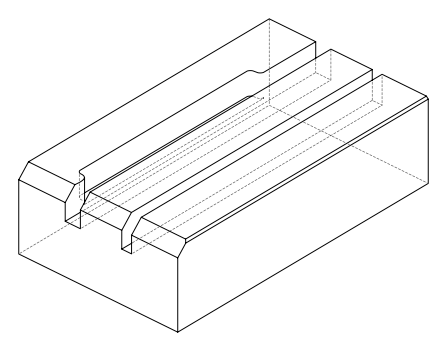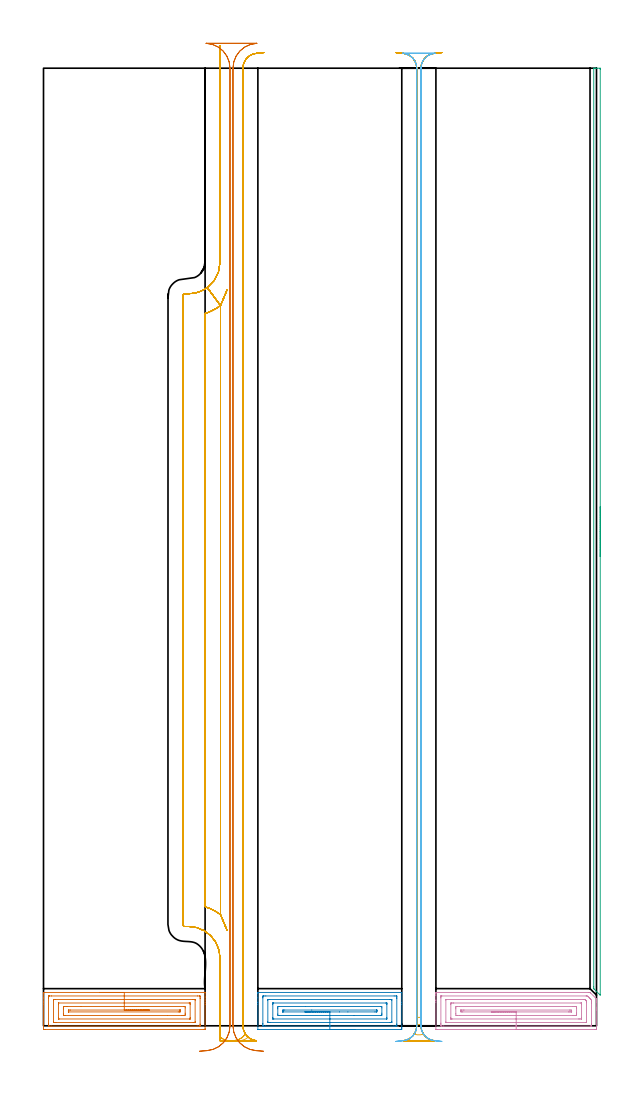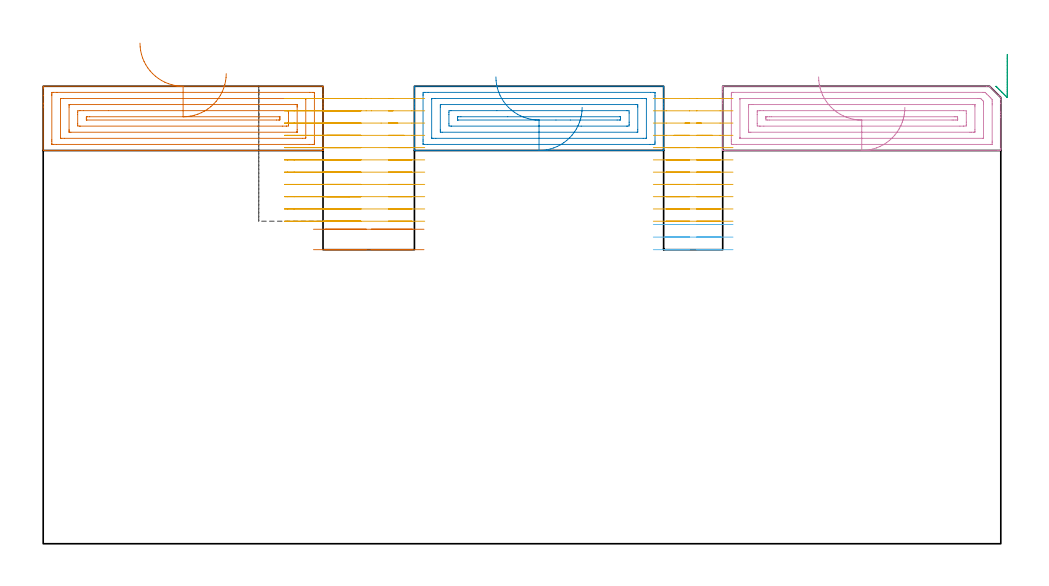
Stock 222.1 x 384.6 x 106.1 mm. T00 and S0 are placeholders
(PLAN: 7 operations, 2 tool changes, 69.7 min)
(1 AREA_MILL | FG_CHAMFER_SURFACE | UGT0205_001 | 3.33 min | 8002 mm3)
(2 AREA_MILL_1 | FG_CHAMFER_SURFACE_1 | UGT0205_001 | 2.99 min | 8013 mm3)
(3 AREA_MILL_2 | FG_CHAMFER_SURFACE_2 | UGT0205_001 | 3.13 min | 1264 mm3)
(4 AREA_MILL_3 | FG_CHAMFER_SURFACE_3 | UGT0205_001 | 3.3 min | 7653 mm3)
(5 MILL_OPEN_POCKET | POCKET_OPEN | NXT0201_011 | Follow Part, ap 3, ae 75% | 48.52 min | 541454 mm3)
(6 MILL_RECTANGULAR_SLOT | SLOT_RECTANGULAR | NXT0201_011 | Follow Part, ap 3, ae 75% | 4.99 min | 34751 mm3)
(7 MILL_RECTANGULAR_SLOT_1 | SLOT_RECTANGULAR_1 | UGT0201_094 | Follow Part, ap 5, ae 75% | 3.46 min | 53825 mm3)
(TOOL UGT0205_001 | Chamfer Mill 20 x 3 x 45 deg. | D20 FL50 Z2)
(TOOL NXT0201_011 | ENDMILL 12mm [2P460-1200-NA 1630] | D12 FL38 Z6)
(TOOL UGT0201_094 | End mill 20 mm | D20 FL38 Z4)
(OP 1 AREA_MILL)
G17 G21 G94 G90
T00 M6
G54
G17 G0 G90 X22.45 Y13.4 S1061 M3
G43 Z116.1 H0
G94 G1 X22.488 Z115.228 F250.
X22.602 Z114.363
X22.791 Z113.512
X23.053 Z112.68
X23.387 Z111.874
X23.79 Z111.1
X24.258 Z110.364
X24.79 Z109.672
X25.379 Z109.029
X26.022 Z108.439
X26.714 Z107.908
X27.45 Z107.44
X28.224 Z107.037
X29.03 Z106.703
X29.862 Z106.441
X30.714 Z106.252
X31.578 Z106.138
X32.45 Z106.1
X64.817
X64.89 Y13.395 Z106.092
X64.9 Y13.244 Z105.942
Y11.552 Z104.251
Y10.345 Z103.043
Y9.302 Z102.
Y8.587 Z101.281
Y-1.082 Z91.614
X64.896 Y-1.444 Z91.252
X64.89 Y-1.492 Z91.205
X64.841 Y-1.498 Z91.198
X64.374 Y-1.5 Z91.2
X0.526
X0.054 Y-1.493 Z91.203
X0.01 Y-1.491 Z91.205
X0. Y-1.44 Z91.256
Y8.587 Z101.281
Y9.302 Z102.
Y9.466 Z102.164
Y11.224 Z103.921
Y12.982 Z105.68
X0.001 Y13.247 Z105.945
X0.01 Y13.395 Z106.092
X0.083 Y13.4 Z106.1
X32.45
Y11.986 Z104.686
X61.832
X62.6 Y11.982 Z104.682
X62.725 Y11.98 Z104.68
X62.89 Y11.969 Z104.669
X62.894 Y11.923 Z104.623
X62.898 Y11.808 Z104.508
X62.9 Y11.224 Z103.924
Y10.927 Z103.627
X62.899 Y0.676 Z93.376
X62.898 Y0.381 Z93.081
X62.89 Y0.082 Z92.782
X62.879 Y-0.079 Z92.621
X62.792 Y-0.081 Z92.619
X62.6 Y-0.085 Z92.615
X62.482
X61.714 Y-0.086 Z92.614
X3.068
X2.3 Y-0.082 Z92.618
X2.175 Y-0.08 Z92.62
X2.01 Y-0.07 Z92.63
X2.007 Y-0.023 Z92.677
X2.002 Y0.092 Z92.792
X2. Y0.676 Z93.376
Y0.973 Z93.673
X2.001 Y11.224 Z103.924
X2.002 Y11.519 Z104.219
X2.01 Y11.818 Z104.518
X2.021 Y11.979 Z104.679
X2.108 Y11.981 Z104.681
X2.3 Y11.984 Z104.684
X2.418 Y11.985 Z104.685
X3.186 Y11.986 Z104.686
X32.45
Y10.572 Z103.272
X59.94 Y10.571 Z103.271
X60.602 Y10.568 Z103.268
X60.827 Y10.564 Z103.264
X60.89 Y10.557 Z103.257
X60.897 Y10.418 Z103.118
X60.899 Y10.345 Z103.045
Y1.555 Z94.255
X60.898 Y1.484 Z94.184
X60.89 Y1.411 Z94.111
X60.875 Y1.335 Z94.035
X60.827 Y1.334 Z94.034
X60.168 Y1.329 Z94.029
X4.96
X4.298 Y1.332 Z94.032
X4.073 Y1.335 Z94.035
X4.01 Y1.343 Z94.043
X4.003 Y1.482 Z94.182
X4.001 Y1.555 Z94.255
Y10.345 Z103.045
X4.002 Y10.416 Z103.116
X4.01 Y10.489 Z103.189
X4.025 Y10.565 Z103.265
X4.073 Y10.566 Z103.266
X4.732 Y10.571 Z103.271
X32.45 Y10.572 Z103.272
Y9.157 Z101.857
X58.479
X58.836 Y9.153 Z101.853
X58.873 Y9.15 Z101.85
X58.89 Y9.147 Z101.847
X58.892 Y9.12 Z101.82
X58.897 Y8.994 Z101.694
X58.9 Y8.739 Z101.439
Y8.587 Z101.287
Y3.313 Z96.013
X58.896 Y2.949 Z95.649
X58.892 Y2.768 Z95.468
X58.89 Y2.751 Z95.451
X58.873 Y2.748 Z95.448
X58.824 Y2.745 Z95.445
X58.741 Y2.743 Z95.443
X6.421
X6.064 Y2.747 Z95.447
X6.027 Y2.749 Z95.449
X6.01 Y2.753 Z95.453
X6.008 Y2.78 Z95.48
X6.003 Y2.906 Z95.606
X6. Y3.161 Z95.861
Y3.313 Z96.013
Y8.587 Z101.287
X6.004 Y8.951 Z101.651
X6.008 Y9.132 Z101.832
X6.01 Y9.149 Z101.849
X6.027 Y9.151 Z101.851
X6.076 Y9.155 Z101.855
X6.159 Y9.157 Z101.857
X32.45
Y7.743 Z100.443
X56.359 Y7.742 Z100.442
X56.393 Y7.741 Z100.441
X56.89 Y7.708 Z100.408
X56.899 Y7.207 Z99.907
X56.9 Y5.071 Z97.771
X56.898 Y4.57 Z97.27
X56.89 Y4.192 Z96.892
X56.426 Y4.159 Z96.859
X56.393 Y4.158 Z96.858
X55.542 Y4.157 Z96.857
X49.778
X8.541 Y4.158 Z96.858
X8.507 Y4.159 Z96.859
X8.01 Y4.192 Z96.892
X8.001 Y4.693 Z97.393
X8. Y6.829 Z99.529
X8.002 Y7.33 Z100.03
X8.01 Y7.708 Z100.408
X8.474 Y7.741 Z100.441
X8.507 Y7.742 Z100.442
X9.358 Y7.743 Z100.443
X15.131
X32.45
Y6.329 Z99.029
X54.747 Y6.328 Z99.028
X54.849 Y6.327 Z99.027
X54.879 Y6.325 Z99.025
X54.889 Y6.323 Z99.023
X54.892 Y6.307 Z99.007
X54.896 Y6.228 Z98.928
X54.898 Y5.95 Z98.65
X54.896 Y5.676 Z98.376
X54.89 Y5.585 Z98.285
X54.81 Y5.578 Z98.278
X54.619 Y5.576 Z98.276
X54.114 Y5.572 Z98.272
X10.153 Y5.571 Z98.271
X10.051 Y5.573 Z98.273
X10.021 Y5.575 Z98.275
X10.011 Y5.577 Z98.277
X10.008 Y5.593 Z98.293
X10.004 Y5.672 Z98.372
X10.002 Y5.95 Z98.65
X10.004 Y6.224 Z98.924
X10.01 Y6.315 Z99.015
X10.09 Y6.322 Z99.022
X10.281 Y6.324 Z99.024
X10.786 Y6.328 Z99.028
X32.45 Y6.329 Z99.029
X33.322 Z99.067
X34.186 Z99.181
X35.038 Z99.37
X35.87 Z99.632
X36.676 Z99.966
X37.45 Z100.369
X38.186 Z100.837
X38.878 Z101.368
X39.521 Z101.958
X40.11 Z102.601
X40.642 Z103.293
X41.11 Z104.029
X41.513 Z104.803
X41.847 Z105.609
X42.109 Z106.441
X42.298 Z107.292
X42.412 Z108.157
X42.45 Z109.029
G0 Z116.1
M5
M2
(OP 2 AREA_MILL_1)
G17 G21 G94 G90
T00 M6
G54
G17 G0 G90 X125. Y-1.5 S1061 M3
G43 Z116.1 H0
Z101.2
G94 G1 X124.962 Z100.328 F250.
X124.848 Z99.463
X124.659 Z98.612
X124.397 Z97.78
X124.063 Z96.974
X123.66 Z96.2
X123.192 Z95.464
X122.66 Z94.772
X122.071 Z94.129
X121.428 Z93.54
X120.736 Z93.008
X120. Z92.54
X119.226 Z92.137
X118.42 Z91.803
X117.588 Z91.541
X116.736 Z91.352
X115.872 Z91.238
X115. Z91.2
X86.625
X86.154 Y-1.494 Z91.203
X86.11 Y-1.491 Z91.205
X86.1 Y-1.441 Z91.255
Y8.587 Z101.281
Y9.304 Z102.002
Y9.466 Z102.164
Y11.224 Z103.921
Y12.982 Z105.68
X86.101 Y13.248 Z105.946
X86.11 Y13.395 Z106.092
X86.182 Y13.4 Z106.1
X143.818
X143.89 Y13.395 Z106.092
X143.9 Y13.246 Z105.944
Y9.304 Z102.002
Y8.587 Z101.281
Y-0.724 Z91.972
X143.896 Y-1.082 Z91.614
X143.891 Y-1.491 Z91.205
X143.79 Y-1.494 Z91.203
X143.375 Y-1.5 Z91.2
X115.
Y-0.086 Z92.614
X89.167
X88.399 Y-0.082 Z92.618
X88.274 Y-0.079 Z92.621
X88.11 Y-0.069 Z92.631
X88.107 Y-0.024 Z92.676
X88.102 Y0.091 Z92.791
X88.1 Y0.676 Z93.376
Y0.972 Z93.672
X88.101 Y11.224 Z103.924
X88.102 Y11.518 Z104.218
X88.11 Y11.816 Z104.516
X88.12 Y11.979 Z104.679
X88.207 Y11.981 Z104.681
X88.399 Y11.984 Z104.684
X88.518 Y11.985 Z104.685
X89.285 Y11.986 Z104.686
X140.833
X141.601 Y11.982 Z104.682
X141.726 Y11.979 Z104.679
X141.89 Y11.969 Z104.669
X141.893 Y11.924 Z104.624
X141.898 Y11.809 Z104.509
X141.9 Y11.224 Z103.924
Y10.928 Z103.628
X141.899 Y0.676 Z93.376
X141.898 Y0.382 Z93.082
X141.89 Y0.084 Z92.784
X141.88 Y-0.079 Z92.621
X141.793 Y-0.081 Z92.619
X141.601 Y-0.085 Z92.615
X141.483
X140.715 Y-0.086 Z92.614
X115.
Y1.328 Z94.028
X91.059 Y1.329 Z94.029
X90.397 Y1.332 Z94.032
X90.172 Y1.335 Z94.035
X90.11 Y1.346 Z94.046
X90.103 Y1.483 Z94.183
X90.101 Y1.555 Z94.255
Y10.345 Z103.045
X90.102 Y10.415 Z103.115
X90.11 Y10.487 Z103.187
X90.124 Y10.565 Z103.265
X90.172 Y10.566 Z103.266
X90.831 Y10.571 Z103.271
X138.941
X139.603 Y10.568 Z103.268
X139.828 Y10.564 Z103.264
X139.89 Y10.554 Z103.254
X139.897 Y10.416 Z103.116
X139.899 Y10.345 Z103.045
Y1.555 Z94.255
X139.898 Y1.485 Z94.185
X139.89 Y1.413 Z94.113
X139.876 Y1.335 Z94.035
X139.828 Y1.334 Z94.034
X139.169 Y1.329 Z94.029
X115. Y1.328 Z94.028
Y2.743 Z95.443
X92.52
X92.164 Y2.747 Z95.447
X92.126 Y2.749 Z95.449
X92.11 Y2.753 Z95.453
X92.108 Y2.78 Z95.48
X92.103 Y2.906 Z95.606
X92.1 Y3.159 Z95.859
Y3.313 Z96.013
Y8.587 Z101.287
X92.104 Y8.95 Z101.65
X92.108 Y9.131 Z101.831
X92.11 Y9.148 Z101.848
X92.126 Y9.151 Z101.851
X92.175 Y9.154 Z101.854
X92.258 Y9.156 Z101.856
X137.48 Y9.157 Z101.857
X137.836 Y9.153 Z101.853
X137.874 Y9.15 Z101.85
X137.89 Y9.147 Z101.847
X137.892 Y9.12 Z101.82
X137.897 Y8.994 Z101.694
X137.9 Y8.741 Z101.441
Y8.587 Z101.287
Y3.313 Z96.013
X137.896 Y2.95 Z95.65
X137.892 Y2.769 Z95.469
X137.89 Y2.752 Z95.452
X137.874 Y2.749 Z95.449
X137.825 Y2.745 Z95.445
X137.742 Y2.743 Z95.443
X115.
Y4.157 Z96.857
X94.64 Y4.158 Z96.858
X94.606 Y4.159 Z96.859
X94.11 Y4.192 Z96.892
X94.102 Y4.692 Z97.392
X94.1 Y6.829 Z99.529
X94.102 Y7.328 Z100.028
X94.11 Y7.708 Z100.408
X94.572 Y7.741 Z100.441
X94.606 Y7.742 Z100.442
X105.211 Y7.743 Z100.443
X135.36 Y7.742 Z100.442
X135.394 Y7.741 Z100.441
X135.89 Y7.708 Z100.408
X135.898 Y7.208 Z99.908
X135.9 Y5.071 Z97.771
X135.898 Y4.572 Z97.272
X135.89 Y4.192 Z96.892
X135.428 Y4.159 Z96.859
X135.394 Y4.158 Z96.858
X124.772 Y4.157 Z96.857
X115.
Y5.571 Z98.271
X96.252
X96.15 Y5.573 Z98.273
X96.119 Y5.575 Z98.275
X96.11 Y5.577 Z98.277
X96.107 Y5.595 Z98.295
X96.104 Y5.673 Z98.373
X96.102 Y5.95 Z98.65
X96.104 Y6.223 Z98.923
X96.11 Y6.313 Z99.013
X96.189 Y6.322 Z99.022
X96.379 Y6.324 Z99.024
X96.884 Y6.328 Z99.028
X107.746 Y6.329 Z99.029
X133.748 Y6.328 Z99.028
X133.85 Y6.327 Z99.027
X133.881 Y6.325 Z99.025
X133.89 Y6.323 Z99.023
X133.893 Y6.305 Z99.005
X133.896 Y6.226 Z98.926
X133.898 Y5.95 Z98.65
X133.896 Y5.677 Z98.377
X133.89 Y5.587 Z98.287
X133.811 Y5.578 Z98.278
X133.621 Y5.576 Z98.276
X133.116 Y5.572 Z98.272
X122.254 Y5.571 Z98.271
X118.929
X115.
X114.128 Z98.309
X113.264 Z98.423
X112.412 Z98.612
X111.58 Z98.874
X110.774 Z99.208
X110. Z99.611
X109.264 Z100.08
X108.572 Z100.611
X107.929 Z101.2
X107.34 Z101.843
X106.809 Z102.535
X106.34 Z103.271
X105.937 Z104.045
X105.603 Z104.851
X105.341 Z105.683
X105.152 Z106.535
X105.038 Z107.4
X105. Z108.271
G0 Z116.1
M5
M2
(OP 3 AREA_MILL_2)
G17 G21 G94 G90
T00 M6
G54
G17 G0 G90 X223.6 Y208.45 S1061 M3
G43 Z116.1 H0
Z113.5
G94 G1 Y208.412 Z112.628 F250.
Y208.298 Z111.763
Y208.109 Z110.912
Y207.847 Z110.08
Y207.513 Z109.274
Y207.11 Z108.5
Y206.642 Z107.764
Y206.11 Z107.072
Y205.521 Z106.429
Y204.878 Z105.84
Y204.186 Z105.308
Y203.45 Z104.84
Y202.676 Z104.437
Y201.87 Z104.103
Y201.038 Z103.841
Y200.187 Z103.652
Y199.322 Z103.538
Y198.45 Z103.5
Y12.481
X223.593 Y12.319 Z103.507
X223.419 Y12.481 Z103.681
X221.183 Y14.716 Z105.916
X221.003 Y14.894 Z106.089
X221. Y15.61 Z106.1
Y384.419
X221.002 Y384.59 Z106.088
X221.169 Y384.599 Z105.923
X221.341 Y384.6 Z105.759
X221.587 Z105.512
X222.3 Z104.795
X223.535 Z103.561
X223.591 Y384.597 Z103.505
X223.6 Y384.205 Z103.5
Y198.45
Y197.578 Z103.538
Y196.714 Z103.652
Y195.862 Z103.841
Y195.03 Z104.103
Y194.224 Z104.437
Y193.45 Z104.84
Y192.714 Z105.308
Y192.022 Z105.84
Y191.379 Z106.429
Y190.79 Z107.072
Y190.259 Z107.764
Y189.79 Z108.5
Y189.387 Z109.274
Y189.053 Z110.08
Y188.791 Z110.912
Y188.602 Z111.763
Y188.488 Z112.628
Y188.45 Z113.5
G0 Z116.1
M5
M2
(OP 4 AREA_MILL_3)
G17 G21 G94 G90
T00 M6
G54
G17 G0 G90 X199.85 Y-1.5 S1061 M3
G43 Z116.1 H0
Z101.2
G94 G1 X199.812 Z100.328 F250.
X199.698 Z99.463
X199.509 Z98.612
X199.247 Z97.78
X198.913 Z96.974
X198.51 Z96.2
X198.042 Z95.464
X197.51 Z94.772
X196.921 Z94.129
X196.278 Z93.54
X195.586 Z93.008
X194.85 Z92.54
X194.076 Z92.137
X193.27 Z91.803
X192.438 Z91.541
X191.586 Z91.352
X190.722 Z91.238
X189.85 Z91.2
X158.195
X157.722 Y-1.495 Z91.203
X157.61 Y-1.492 Z91.206
X157.6 Y-1.375 Z91.322
Y9.466 Z102.161
Y10.051 Z102.749
Y10.345 Z103.042
Y12.103 Z104.798
Y12.691 Z105.39
Y12.982 Z105.681
X157.601 Y13.122 Z105.821
X157.61 Y13.394 Z106.093
X157.749 Y13.4 Z106.1
X218.83
X219.495 Y13.398 Z106.087
X219.695 Y13.205 Z105.905
X221.677 Y11.224 Z103.921
X222.066 Y10.834 Z103.533
X222.1 Y10.797 Z103.496
Y10.785 Z103.485
Y10.346 Z103.046
Y9.466 Z102.161
Y7.414 Z100.112
Y6.829 Z99.524
Y6.243 Z98.938
Y-1.082 Z91.615
X222.097 Y-1.378 Z91.319
X222.09 Y-1.492 Z91.205
X221.974 Y-1.499 Z91.199
X221.505 Y-1.5 Z91.2
X189.85
Y-0.086 Z92.614
X160.751
X159.978 Y-0.085 Z92.615
X159.857 Y-0.084 Z92.616
X159.635 Y-0.079 Z92.621
X159.61 Y-0.007 Z92.693
X159.604 Y0.166 Z92.866
X159.601 Y0.676 Z93.376
X159.6 Y1.049 Z93.749
X159.601 Y11.224 Z103.924
X159.603 Y11.595 Z104.295
X159.61 Y11.968 Z104.668
X159.622 Y11.979 Z104.679
X159.641 Y11.982 Z104.682
X159.689 Y11.984 Z104.684
X159.785 Y11.985 Z104.685
X159.978 Y11.986 Z104.686
X217.938 Y11.985 Z104.685
X218.059 Y11.984 Z104.684
X218.439 Y11.979 Z104.679
X218.83 Y11.611 Z104.311
X219.224 Y11.224 Z103.924
X219.472 Y10.978 Z103.678
X219.722 Y10.725 Z103.425
X220.09 Y10.345 Z103.045
X220.097 Y9.975 Z102.675
X220.099 Y9.466 Z102.166
X220.1 Y9.093 Z101.793
X220.099 Y0.676 Z93.376
X220.097 Y0.305 Z93.005
X220.09 Y-0.068 Z92.632
X220.078 Y-0.079 Z92.621
X220.059 Y-0.082 Z92.618
X220.011 Y-0.084 Z92.616
X219.915 Y-0.085 Z92.615
X219.722 Y-0.086 Z92.614
X189.85
Y1.328 Z94.028
X161.762 Y1.329 Z94.029
X161.685 Y1.33 Z94.03
X161.625 Y1.333 Z94.033
X161.613 Y1.335 Z94.035
X161.609 Y1.351 Z94.051
X161.605 Y1.396 Z94.096
X161.601 Y1.555 Z94.255
Y10.345 Z103.045
X161.602 Y10.503 Z103.203
X161.609 Y10.556 Z103.256
X161.612 Y10.565 Z103.265
X161.62 Y10.568 Z103.268
X161.647 Y10.57 Z103.27
X161.762 Y10.571 Z103.271
X216.817
X217.047 Y10.57 Z103.27
X217.276 Y10.567 Z103.267
X217.424 Y10.564 Z103.264
X217.5 Y10.493 Z103.193
X217.652 Y10.345 Z103.045
X217.938 Y10.058 Z102.758
X218.079 Y9.91 Z102.61
X218.092 Y9.625 Z102.325
X218.097 Y9.466 Z102.166
X218.099 Y9.307 Z102.007
Y1.555 Z94.255
X218.098 Y1.397 Z94.097
X218.091 Y1.343 Z94.043
X218.088 Y1.335 Z94.035
X218.08 Y1.332 Z94.032
X218.053 Y1.33 Z94.03
X217.938 Y1.329 Z94.029
X189.85 Y1.328 Z94.028
Y2.743 Z95.443
X164.123
X163.718 Y2.745 Z95.445
X163.628 Y2.748 Z95.448
X163.614 Y2.749 Z95.449
X163.61 Y2.761 Z95.461
X163.605 Y2.805 Z95.505
X163.602 Y2.895 Z95.595
X163.6 Y3.259 Z95.959
Y8.587 Z101.287
X163.604 Y8.999 Z101.699
X163.607 Y9.102 Z101.802
X163.61 Y9.148 Z101.848
X163.666 Y9.15 Z101.85
X163.862 Y9.154 Z101.854
X164.437 Y9.157 Z101.857
X164.75
X215.577
X215.982 Y9.155 Z101.855
X216.072 Y9.152 Z101.852
X216.086 Y9.151 Z101.851
X216.09 Y9.139 Z101.839
X216.095 Y9.095 Z101.795
X216.098 Y9.005 Z101.705
X216.1 Y8.641 Z101.341
Y3.313 Z96.013
X216.096 Y2.9 Z95.6
X216.093 Y2.798 Z95.498
X216.09 Y2.752 Z95.452
X216.034 Y2.75 Z95.45
X215.838 Y2.746 Z95.446
X215.263 Y2.743 Z95.443
X214.95
X189.85
Y4.157 Z96.857
X167.147
X166.255 Y4.158 Z96.858
X166.22 Y4.159 Z96.859
X165.61 Y4.192 Z96.892
X165.601 Y4.802 Z97.502
Y6.829 Z99.529
X165.603 Y7.437 Z100.137
X165.61 Y7.708 Z100.408
X166.186 Y7.741 Z100.441
X166.22 Y7.742 Z100.442
X167.076 Y7.743 Z100.443
X212.553
X213.445 Y7.742 Z100.442
X213.48 Y7.741 Z100.441
X214.09 Y7.708 Z100.408
X214.099 Y7.098 Z99.798
X214.1 Y5.071 Z97.771
X214.097 Y4.463 Z97.163
X214.09 Y4.192 Z96.892
X213.514 Y4.159 Z96.859
X213.48 Y4.158 Z96.858
X212.624 Y4.157 Z96.857
X189.85
Y5.571 Z98.271
X168.387 Y5.572 Z98.272
X168.003 Y5.574 Z98.274
X167.629 Y5.578 Z98.278
X167.609 Y5.95 Z98.65
X167.602 Y6.149 Z98.849
X167.601 Y6.248 Z98.948
X167.605 Y6.298 Z98.998
X167.61 Y6.318 Z99.018
X167.625 Y6.323 Z99.023
X168.003 Y6.327 Z99.027
X168.511 Y6.329 Z99.029
X168.895
X211.313 Y6.328 Z99.028
X211.696 Y6.326 Z99.026
X212.071 Y6.322 Z99.022
X212.091 Y5.95 Z98.65
X212.098 Y5.751 Z98.451
X212.099 Y5.652 Z98.352
X212.095 Y5.602 Z98.302
X212.09 Y5.582 Z98.282
X212.075 Y5.577 Z98.277
X211.696 Y5.573 Z98.273
X211.189 Y5.571 Z98.271
X210.805
X189.85
X188.978 Z98.309
X188.114 Z98.423
X187.262 Z98.612
X186.43 Z98.874
X185.624 Z99.208
X184.85 Z99.611
X184.114 Z100.08
X183.422 Z100.611
X182.779 Z101.2
X182.19 Z101.843
X181.658 Z102.535
X181.19 Z103.271
X180.787 Z104.045
X180.453 Z104.851
X180.191 Z105.683
X180.002 Z106.535
X179.888 Z107.4
X179.85 Z108.271
G0 Z116.1
M5
M2
(OP 5 MILL_OPEN_POCKET)
G17 G21 G94 G90
T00 M6
G54
G17 G0 G90 X70.9 Y393.6 S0 M3
G43 Z116.1 H1
Z103.254
G94 G1 Y390.6 F250.
Y306.7 F500.
G2 X65.75 Y296.488 R12.7
G1 X71.1 Y289.251
G2 X65. Y286.093 R21.7
G1 Y47.807
G2 X71.1 Y44.649 R21.7
G1 X73.677 Y38.461
X71.1 Y44.649
Y289.251
X73.677 Y295.439
X71.1 Y289.251
X65.75 Y296.488
G2 X58.2 Y294. R12.7
G1 X56.7
G3 X56. Y293.3 R0.7
G1 Y40.6
G3 X56.7 Y39.9 R0.7
G1 X58.2
G2 X70.9 Y27.2 R12.7
G1 Y-4.472
G3 X74.901 Y-6. R6.
G1 X76.1
G3 X81.1 Y-3.317 R6.
G2 X80.1 Y0. R6.
G1 Y384.6
G2 X85.501 Y390.57 R6.
G1 X88.486 Y390.87 F250.
G0 X70.9 Y393.6 Z100.409
G1 Y390.6
Y306.7 F500.
G2 X65.75 Y296.488 R12.7
G1 X71.1 Y289.251
G2 X65. Y286.093 R21.7
G1 Y47.807
G2 X71.1 Y44.649 R21.7
G1 X73.677 Y38.461
X71.1 Y44.649
Y289.251
X73.677 Y295.439
X71.1 Y289.251
X65.75 Y296.488
G2 X58.2 Y294. R12.7
G1 X56.7
G3 X56. Y293.3 R0.7
G1 Y40.6
G3 X56.7 Y39.9 R0.7
G1 X58.2
G2 X70.9 Y27.2 R12.7
G1 Y-4.487
G3 X74.9 Y-6. R6.
G1 X76.116
G3 X81.108 Y-3.329 R6.
G2 X80.1 Y0. R6.
G1 Y384.6
G2 X85.501 Y390.57 R6.
G1 X88.486 Y390.87 F250.
G0 X70.9 Y393.6 Z97.564
G1 Y390.6
Y306.7 F500.
G2 X65.75 Y296.488 R12.7
G1 X71.1 Y289.251
G2 X65. Y286.093 R21.7
G1 Y47.807
G2 X71.1 Y44.649 R21.7
G1 X73.677 Y38.461
X71.1 Y44.649
Y289.251
X73.677 Y295.439
X71.1 Y289.251
X65.75 Y296.488
G2 X58.2 Y294. R12.7
G1 X56.7
G3 X56. Y293.3 R0.7
G1 Y40.6
G3 X56.7 Y39.9 R0.7
G1 X58.2
G2 X70.9 Y27.2 R12.7
G1 Y-5.744
G3 X72.635 Y-6. R6.
G1 X78.373
G3 X82.236 Y-4.591 R6.
G2 X80.1 Y0. R6.
G1 Y384.6
G2 X85.501 Y390.57 R6.
G1 X88.486 Y390.87 F250.
G0 X70.9 Y393.6 Z94.718
G1 Y390.6
Y306.7 F500.
G2 X65.75 Y296.488 R12.7
G1 X71.1 Y289.251
G2 X65. Y286.093 R21.7
G1 Y47.807
G2 X71.1 Y44.649 R21.7
G1 X73.677 Y38.461
X71.1 Y44.649
Y289.251
X73.677 Y295.439
X71.1 Y289.251
X65.75 Y296.488
G2 X58.2 Y294. R12.7
G1 X56.7
G3 X56. Y293.3 R0.7
G1 Y40.6
G3 X56.7 Y39.9 R0.7
G1 X58.2
G2 X70.9 Y27.2 R12.7
G1 Y-6.
X81.322
G3 X83.711 Y-5.504 R6.
G2 X80.1 Y0. R6.
G1 Y384.6
G2 X85.501 Y390.57 R6.
G1 X88.486 Y390.87 F250.
G0 X70.9 Y393.6 Z91.873
G1 Y390.6
Y306.7 F500.
G2 X65.75 Y296.488 R12.7
G1 X71.1 Y289.251
G2 X65. Y286.093 R21.7
G1 Y47.807
G2 X71.1 Y44.649 R21.7
G1 X73.677 Y38.461
X71.1 Y44.649
Y289.251
X73.677 Y295.439
X71.1 Y289.251
X65.75 Y296.488
G2 X58.2 Y294. R12.7
G1 X56.7
G3 X56. Y293.3 R0.7
G1 Y40.6
G3 X56.7 Y39.9 R0.7
G1 X58.2
G2 X70.9 Y27.2 R12.7
G1 Y-6.
X84.491
G3 X85.188 Y-5.959 R6.
G1 X85.184 Y-5.93
G2 X80.1 Y0. R6.
G1 Y384.6
G2 X85.501 Y390.57 R6.
G1 X88.486 Y390.87 F250.
G0 X70.9 Y393.6 Z89.027
G1 Y390.6
Y306.7 F500.
G2 X65.75 Y296.488 R12.7
G1 X71.1 Y289.251
G2 X65. Y286.093 R21.7
G1 Y47.807
G2 X71.1 Y44.649 R21.7
G1 X73.677 Y38.461
X71.1 Y44.649
Y289.251
X73.677 Y295.439
X71.1 Y289.251
X65.75 Y296.488
G2 X58.2 Y294. R12.7
G1 X56.7
G3 X56. Y293.3 R0.7
G1 Y40.6
G3 X56.7 Y39.9 R0.7
G1 X58.2
G2 X70.9 Y27.2 R12.7
G1 Y-6.
X85.501
Y-5.97
G2 X80.1 Y0. R6.
G1 Y384.6
G2 X85.501 Y390.57 R6.
G1 X88.486 Y390.87 F250.
G0 X70.9 Y393.6 Z86.182
G1 Y390.6
Y306.7 F500.
G2 X65.75 Y296.488 R12.7
G1 X71.1 Y289.251
G2 X65. Y286.093 R21.7
G1 Y47.807
G2 X71.1 Y44.649 R21.7
G1 X73.677 Y38.461
X71.1 Y44.649
Y289.251
X73.677 Y295.439
X71.1 Y289.251
X65.75 Y296.488
G2 X58.2 Y294. R12.7
G1 X56.7
G3 X56. Y293.3 R0.7
G1 Y40.6
G3 X56.7 Y39.9 R0.7
G1 X58.2
G2 X70.9 Y27.2 R12.7
G1 Y-6.
X85.501
Y-5.97
G2 X80.1 Y0. R6.
G1 Y384.6
G2 X85.501 Y390.57 R6.
G1 X88.486 Y390.87 F250.
G0 X70.9 Y393.6 Z83.336
G1 Y390.6
Y306.7 F500.
G2 X65.75 Y296.488 R12.7
G1 X71.1 Y289.251
G2 X65. Y286.093 R21.7
G1 Y47.807
G2 X71.1 Y44.649 R21.7
G1 X73.677 Y38.461
X71.1 Y44.649
Y289.251
X73.677 Y295.439
X71.1 Y289.251
X65.75 Y296.488
G2 X58.2 Y294. R12.7
G1 X56.7
G3 X56. Y293.3 R0.7
G1 Y40.6
G3 X56.7 Y39.9 R0.7
G1 X58.2
G2 X70.9 Y27.2 R12.7
G1 Y-6.
X85.501
Y-5.97
G2 X80.1 Y0. R6.
G1 Y384.6
G2 X85.501 Y390.57 R6.
G1 X88.486 Y390.87 F250.
G0 X70.9 Y393.6 Z80.491
G1 Y390.6
Y306.7 F500.
G2 X65.75 Y296.488 R12.7
G1 X71.1 Y289.251
G2 X65. Y286.093 R21.7
G1 Y47.807
G2 X71.1 Y44.649 R21.7
G1 X73.677 Y38.461
X71.1 Y44.649
Y289.251
X73.677 Y295.439
X71.1 Y289.251
X65.75 Y296.488
G2 X58.2 Y294. R12.7
G1 X56.7
G3 X56. Y293.3 R0.7
G1 Y40.6
G3 X56.7 Y39.9 R0.7
G1 X58.2
G2 X70.9 Y27.2 R12.7
G1 Y-6.
X85.501
Y-5.97
G2 X80.1 Y0. R6.
G1 Y384.6
G2 X85.501 Y390.57 R6.
G1 X88.486 Y390.87 F250.
G0 X70.9 Y393.6 Z77.645
G1 Y390.6
Y306.7 F500.
G2 X65.75 Y296.488 R12.7
G1 X71.1 Y289.251
G2 X65. Y286.093 R21.7
G1 Y47.807
G2 X71.1 Y44.649 R21.7
G1 X73.677 Y38.461
X71.1 Y44.649
Y289.251
X73.677 Y295.439
X71.1 Y289.251
X65.75 Y296.488
G2 X58.2 Y294. R12.7
G1 X56.7
G3 X56. Y293.3 R0.7
G1 Y40.6
G3 X56.7 Y39.9 R0.7
G1 X58.2
G2 X70.9 Y27.2 R12.7
G1 Y-6.
X85.501
Y-5.97
G2 X80.1 Y0. R6.
G1 Y384.6
G2 X85.501 Y390.57 R6.
G1 X88.486 Y390.87 F250.
G0 X70.9 Y393.6 Z74.8
G1 Y390.6
Y306.7 F500.
G2 X65.75 Y296.488 R12.7
G1 X71.1 Y289.251
G2 X65. Y286.093 R21.7
G1 Y47.807
G2 X71.1 Y44.649 R21.7
G1 X73.677 Y38.461
X71.1 Y44.649
Y289.251
X73.677 Y295.439
X71.1 Y289.251
X65.75 Y296.488
G2 X58.2 Y294. R12.7
G1 X56.7
G3 X56. Y293.3 R0.7
G1 Y40.6
G3 X56.7 Y39.9 R0.7
G1 X58.2
G2 X70.9 Y27.2 R12.7
G1 Y-6.
X85.501
Y-5.97
G2 X80.1 Y0. R6.
G1 Y384.6
G2 X85.501 Y390.57 R6.
G1 X88.486 Y390.87 F250.
G0 Z116.1
X141.514
Z103.254
G1 X144.499 Y390.57
G2 X149.9 Y384.6 R6. F500.
G1 Y3.429
G3 X151.6 Y3.437 R6.
G1 Y384.6
G2 X157.001 Y390.57 R6.
G1 X159.986 Y390.87 F250.
G0 X141.514 Z100.409
G1 X144.499 Y390.57
G2 X149.9 Y384.6 R6. F500.
G1 Y0.582
G3 X151.6 Y0.591 R6.
G1 Y384.6
G2 X157.001 Y390.57 R6.
G1 X159.986 Y390.87 F250.
G0 X141.514 Z97.564
G1 X144.499 Y390.57
G2 X149.9 Y384.6 R6. F500.
G1 Y0.
G2 X148.874 Y-3.355 R6.
G3 X152.625 Y-3.354 R6.
G2 X151.6 Y0. R6.
G1 Y384.6
G2 X157.001 Y390.57 R6.
G1 X159.986 Y390.87 F250.
G0 X141.514 Z94.718
G1 X144.499 Y390.57
G2 X149.9 Y384.6 R6. F500.
G1 Y0.
G2 X146.313 Y-5.493 R6.
G3 X148.727 Y-6. R6.
G1 X152.817
G3 X155.209 Y-5.503 R6.
G2 X151.6 Y0. R6.
G1 Y384.6
G2 X157.001 Y390.57 R6.
G1 X159.986 Y390.87 F250.
G0 X141.514 Z91.873
G1 X144.499 Y390.57
G2 X149.9 Y384.6 R6. F500.
G1 Y0.
G2 X144.804 Y-5.931 R6.
G1 X144.801 Y-5.961
G3 X145.482 Y-6. R6.
G1 X155.987
G3 X156.686 Y-5.959 R6.
G1 X156.682 Y-5.929
G2 X151.6 Y0. R6.
G1 Y384.6
G2 X157.001 Y390.57 R6.
G1 X159.986 Y390.87 F250.
G0 X141.514 Z89.027
G1 X144.499 Y390.57
G2 X149.9 Y384.6 R6. F500.
G1 Y0.
G2 X144.499 Y-5.97 R6.
G1 Y-6.
X157.001
Y-5.97
G2 X151.6 Y0. R6.
G1 Y384.6
G2 X157.001 Y390.57 R6.
G1 X159.986 Y390.87 F250.
G0 X141.514 Z86.182
G1 X144.499 Y390.57
G2 X149.9 Y384.6 R6. F500.
G1 Y0.
G2 X144.499 Y-5.97 R6.
G1 Y-6.
X157.001
Y-5.97
G2 X151.6 Y0. R6.
G1 Y384.6
G2 X157.001 Y390.57 R6.
G1 X159.986 Y390.87 F250.
G0 X141.514 Z83.336
G1 X144.499 Y390.57
G2 X149.9 Y384.6 R6. F500.
G1 Y0.
G2 X144.499 Y-5.97 R6.
G1 Y-6.
X157.001
Y-5.97
G2 X151.6 Y0. R6.
G1 Y384.6
G2 X157.001 Y390.57 R6.
G1 X159.986 Y390.87 F250.
G0 X141.514 Z80.491
G1 X144.499 Y390.57
G2 X149.9 Y384.6 R6. F500.
G1 Y0.
G2 X144.499 Y-5.97 R6.
G1 Y-6.
X157.001
Y-5.97
G2 X151.6 Y0. R6.
G1 Y384.6
G2 X157.001 Y390.57 R6.
G1 X159.986 Y390.87 F250.
G0 X141.514 Z77.645
G1 X144.499 Y390.57
G2 X149.9 Y384.6 R6. F500.
G1 Y0.
G2 X144.499 Y-5.97 R6.
G1 Y-6.
X157.001
Y-5.97
G2 X151.6 Y0. R6.
G1 Y384.6
G2 X157.001 Y390.57 R6.
G1 X159.986 Y390.87 F250.
G0 X141.514 Z74.8
G1 X144.499 Y390.57
G2 X149.9 Y384.6 R6. F500.
G1 Y0.
G2 X144.499 Y-5.97 R6.
G1 Y-6.
X157.001
Y-5.97
G2 X151.6 Y0. R6.
G1 Y384.6
G2 X157.001 Y390.57 R6.
G1 X159.986 Y390.87 F250.
G0 Z116.1
M5
M2
(OP 6 MILL_RECTANGULAR_SLOT)
G17 G21 G94 G90
T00 M6
G54
G17 G0 G90 X159.986 Y-6.27 S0 M3
G43 Z116.1 H1
Z74.031
G94 G1 X157.001 Y-5.97 F250.
G2 X151.6 Y0. R6. F500.
G1 Y384.6
G2 X157.254 Y390.59 R6.
G1 Y390.6
X144.246
Y390.59
G2 X149.9 Y384.6 R6.
G1 Y0.
G2 X144.499 Y-5.97 R6.
G1 X141.514 Y-6.27 F250.
G0 X159.986 Z71.115
G1 X157.001 Y-5.97
G2 X151.6 Y0. R6. F500.
G1 Y384.6
G2 X157.254 Y390.59 R6.
G1 Y390.6
X144.246
Y390.59
G2 X149.9 Y384.6 R6.
G1 Y0.
G2 X144.499 Y-5.97 R6.
G1 X141.514 Y-6.27 F250.
G0 X159.986 Z68.2
G1 X157.001 Y-5.97
G2 X151.6 Y0. R6. F500.
G1 Y384.6
G2 X157.254 Y390.59 R6.
G1 Y390.6
X144.246
Y390.59
G2 X149.9 Y384.6 R6.
G1 Y0.
G2 X144.499 Y-5.97 R6.
G1 X141.514 Y-6.27 F250.
G0 Z116.1
M5
M2
(OP 7 MILL_RECTANGULAR_SLOT_1)
G17 G21 G94 G90
T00 M6
G54
G17 G0 G90 X88.317 Y-10.202 S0 M3
G43 Z116.1 H0
Z72.937
G94 G1 X85.326 Y-9.97 F250.
G2 X76.1 Y0. R10. F500.
G1 Y384.6
G2 X85.653 Y394.59 R10.
G1 Y394.6
X65.347
Y394.59
G2 X74.9 Y384.6 R10.
G1 Y0.
G2 X65.674 Y-9.97 R10.
G1 X62.683 Y-10.202 F250.
G0 X88.317 Z68.2
G1 X85.326 Y-9.97
G2 X76.1 Y0. R10. F500.
G1 Y384.6
G2 X85.653 Y394.59 R10.
G1 Y394.6
X65.347
Y394.59
G2 X74.9 Y384.6 R10.
G1 Y0.
G2 X65.674 Y-9.97 R10.
G1 X62.683 Y-10.202 F250.
G0 Z116.1
M5
M2
